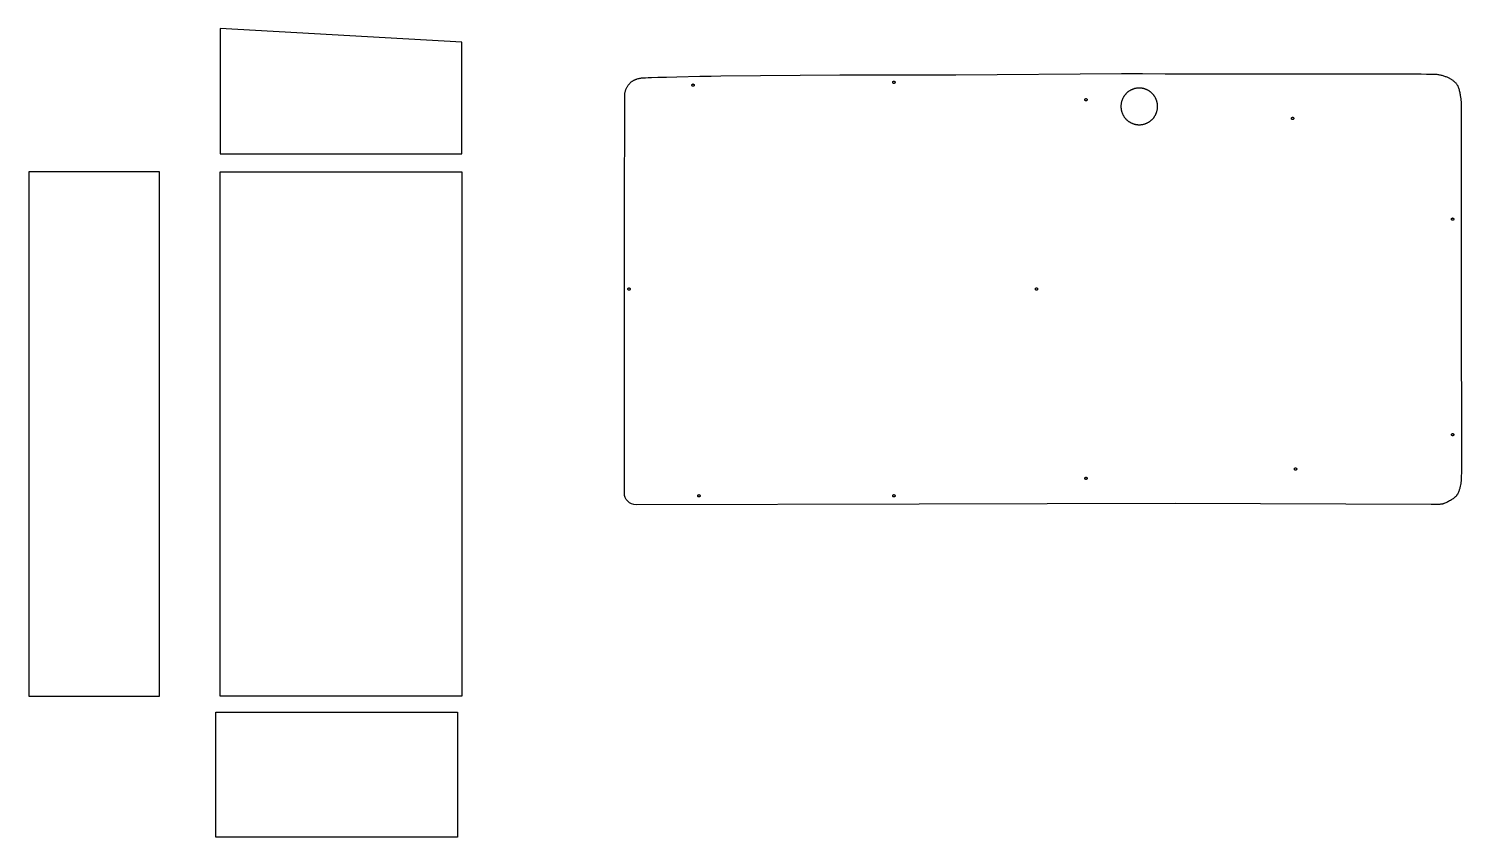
# Model space of a CAD drawing. Extents: x 436 to 6820, y 295 to 5562.
# Drawn here: x 465 to 2927, y 345 to 1734 of the extents above; entities that cross this region are included whole.
import ezdxf

# ---------------------------------------------------------------- set-up
doc = ezdxf.new("R2010")
doc.units = 0
doc.layers.add('Default_Layer', color=1, linetype='CONTINUOUS')

msp = doc.modelspace()

# ---------------------------------------------------------------- linework, layer by layer
at = {"layer": 'Default_Layer'}
for points in [[(794.1, 1518.6), (1209.1, 1518.6), (1209.2, 1710.6), (794.1, 1733.6), (794.1, 1518.6)], [(1606.6, 1634.6), (1606.4, 1634.6), (1606.2, 1634.6), (1606, 1634.7), (1605.8, 1634.7), (1605.6, 1634.8), (1605.5, 1634.9), (1605.3, 1635), (1605.2, 1635.1), (1605, 1635.3), (1604.9, 1635.4), (1604.8, 1635.6), (1604.7, 1635.8), (1604.7, 1636), (1604.6, 1636.2), (1604.6, 1636.4), (1604.6, 1636.6), (1604.6, 1636.8), (1604.6, 1637), (1604.7, 1637.2), (1604.7, 1637.3), (1604.8, 1637.5), (1604.9, 1637.7), (1605, 1637.8), (1605.2, 1638), (1605.3, 1638.1), (1605.5, 1638.2), (1605.6, 1638.3), (1605.8, 1638.4), (1606, 1638.5), (1606.2, 1638.5), (1606.4, 1638.6), (1606.6, 1638.6), (1606.8, 1638.6), (1607, 1638.5), (1607.2, 1638.5), (1607.4, 1638.4), (1607.5, 1638.3), (1607.7, 1638.2), (1607.9, 1638.1), (1608, 1638), (1608.1, 1637.8), (1608.2, 1637.7), (1608.3, 1637.5), (1608.4, 1637.3), (1608.5, 1637.2), (1608.5, 1637), (1608.6, 1636.8), (1608.6, 1636.6), (1608.6, 1636.4), (1608.5, 1636.2), (1608.5, 1636), (1608.4, 1635.8), (1608.3, 1635.6), (1608.2, 1635.4), (1608.1, 1635.3), (1608, 1635.1), (1607.9, 1635), (1607.7, 1634.9), (1607.5, 1634.8), (1607.4, 1634.7), (1607.2, 1634.7), (1607, 1634.6), (1606.8, 1634.6), (1606.6, 1634.6)], [(1951.6, 1639.6), (1951.4, 1639.6), (1951.2, 1639.6), (1951, 1639.7), (1950.8, 1639.7), (1950.6, 1639.8), (1950.5, 1639.9), (1950.3, 1640), (1950.2, 1640.1), (1950, 1640.3), (1949.9, 1640.4), (1949.8, 1640.6), (1949.7, 1640.8), (1949.7, 1641), (1949.6, 1641.2), (1949.6, 1641.4), (1949.6, 1641.6), (1949.6, 1641.8), (1949.6, 1642), (1949.7, 1642.2), (1949.7, 1642.3), (1949.8, 1642.5), (1949.9, 1642.7), (1950, 1642.8), (1950.2, 1643), (1950.3, 1643.1), (1950.5, 1643.2), (1950.6, 1643.3), (1950.8, 1643.4), (1951, 1643.5), (1951.2, 1643.5), (1951.4, 1643.6), (1951.6, 1643.6), (1951.8, 1643.6), (1952, 1643.5), (1952.2, 1643.5), (1952.4, 1643.4), (1952.5, 1643.3), (1952.7, 1643.2), (1952.9, 1643.1), (1953, 1643), (1953.1, 1642.8), (1953.2, 1642.7), (1953.3, 1642.5), (1953.4, 1642.3), (1953.5, 1642.2), (1953.5, 1642), (1953.6, 1641.8), (1953.6, 1641.6), (1953.6, 1641.4), (1953.5, 1641.2), (1953.5, 1641), (1953.4, 1640.8), (1953.3, 1640.6), (1953.2, 1640.4), (1953.1, 1640.3), (1953, 1640.1), (1952.9, 1640), (1952.7, 1639.9), (1952.5, 1639.8), (1952.4, 1639.7), (1952.2, 1639.7), (1952, 1639.6), (1951.8, 1639.6), (1951.6, 1639.6)], [(2373.1, 1568.6), (2373.9, 1568.6), (2374.7, 1568.6), (2375.5, 1568.7), (2376.3, 1568.8), (2377.1, 1568.8), (2377.9, 1569), (2378.7, 1569.1), (2379.4, 1569.2), (2380.2, 1569.4), (2381, 1569.6), (2381.7, 1569.8), (2382.5, 1570), (2383.2, 1570.2), (2383.9, 1570.5), (2384.6, 1570.8), (2385.3, 1571.1), (2386.1, 1571.4), (2386.7, 1571.7), (2387.4, 1572), (2388.1, 1572.4), (2388.8, 1572.8), (2389.4, 1573.2), (2390.1, 1573.6), (2390.7, 1574), (2391.3, 1574.4), (2391.9, 1574.9), (2392.5, 1575.3), (2393.1, 1575.8), (2393.7, 1576.3), (2394.3, 1576.8), (2394.8, 1577.3), (2395.4, 1577.8), (2395.9, 1578.4), (2396.4, 1578.9), (2396.9, 1579.5), (2397.4, 1580.1), (2397.9, 1580.6), (2398.3, 1581.2), (2398.8, 1581.9), (2399.2, 1582.5), (2399.6, 1583.1), (2400, 1583.8), (2400.4, 1584.4), (2400.8, 1585.1), (2401.1, 1585.8), (2401.5, 1586.4), (2401.8, 1587.1), (2402.1, 1587.8), (2402.4, 1588.5), (2402.7, 1589.3), (2402.9, 1590), (2403.2, 1590.7), (2403.4, 1591.5), (2403.6, 1592.2), (2403.8, 1593), (2403.9, 1593.7), (2404.1, 1594.5), (2404.2, 1595.3), (2404.3, 1596.1), (2404.4, 1596.9), (2404.5, 1597.7), (2404.5, 1598.5), (2404.6, 1599.3), (2404.6, 1600.1), (2404.6, 1600.9), (2404.5, 1601.7), (2404.5, 1602.5), (2404.4, 1603.3), (2404.3, 1604.1), (2404.2, 1604.9), (2404.1, 1605.7), (2403.9, 1606.4), (2403.8, 1607.2), (2403.6, 1608), (2403.4, 1608.7), (2403.2, 1609.5), (2402.9, 1610.2), (2402.7, 1610.9), (2402.4, 1611.6), (2402.1, 1612.4), (2401.8, 1613.1), (2401.5, 1613.8), (2401.1, 1614.4), (2400.8, 1615.1), (2400.4, 1615.8), (2400, 1616.4), (2399.6, 1617.1), (2399.2, 1617.7), (2398.8, 1618.3), (2398.3, 1618.9), (2397.9, 1619.5), (2397.4, 1620.1), (2396.9, 1620.7), (2396.4, 1621.3), (2395.9, 1621.8), (2395.4, 1622.4), (2394.8, 1622.9), (2394.3, 1623.4), (2393.7, 1623.9), (2393.1, 1624.4), (2392.5, 1624.9), (2391.9, 1625.3), (2391.3, 1625.8), (2390.7, 1626.2), (2390.1, 1626.6), (2389.4, 1627), (2388.8, 1627.4), (2388.1, 1627.8), (2387.4, 1628.1), (2386.7, 1628.5), (2386.1, 1628.8), (2385.3, 1629.1), (2384.6, 1629.4), (2383.9, 1629.7), (2383.2, 1629.9), (2382.5, 1630.2), (2381.7, 1630.4), (2381, 1630.6), (2380.2, 1630.8), (2379.4, 1631), (2378.7, 1631.1), (2377.9, 1631.2), (2377.1, 1631.3), (2376.3, 1631.4), (2375.5, 1631.5), (2374.7, 1631.6), (2373.9, 1631.6), (2373.1, 1631.6), (2372.3, 1631.6), (2371.5, 1631.6), (2370.7, 1631.5), (2369.9, 1631.4), (2369.1, 1631.3), (2368.3, 1631.2), (2367.5, 1631.1), (2366.7, 1631), (2366, 1630.8), (2365.2, 1630.6), (2364.5, 1630.4), (2363.7, 1630.2), (2363, 1629.9), (2362.3, 1629.7), (2361.5, 1629.4), (2360.8, 1629.1), (2360.1, 1628.8), (2359.4, 1628.5), (2358.7, 1628.1), (2358.1, 1627.8), (2357.4, 1627.4), (2356.8, 1627), (2356.1, 1626.6), (2355.5, 1626.2), (2354.9, 1625.8), (2354.2, 1625.3), (2353.6, 1624.9), (2353.1, 1624.4), (2352.5, 1623.9), (2351.9, 1623.4), (2351.4, 1622.9), (2350.8, 1622.4), (2350.3, 1621.8), (2349.8, 1621.3), (2349.3, 1620.7), (2348.8, 1620.1), (2348.3, 1619.5), (2347.8, 1618.9), (2347.4, 1618.3), (2347, 1617.7), (2346.6, 1617.1), (2346.1, 1616.4), (2345.8, 1615.8), (2345.4, 1615.1), (2345, 1614.4), (2344.7, 1613.8), (2344.4, 1613.1), (2344.1, 1612.4), (2343.8, 1611.6), (2343.5, 1610.9), (2343.2, 1610.2), (2343, 1609.5), (2342.8, 1608.7), (2342.6, 1608), (2342.4, 1607.2), (2342.2, 1606.4), (2342.1, 1605.7), (2342, 1604.9), (2341.8, 1604.1), (2341.8, 1603.3), (2341.7, 1602.5), (2341.6, 1601.7), (2341.6, 1600.9), (2341.6, 1600.1), (2341.6, 1599.3), (2341.6, 1598.5), (2341.7, 1597.7), (2341.8, 1596.9), (2341.8, 1596.1), (2342, 1595.3), (2342.1, 1594.5), (2342.2, 1593.7), (2342.4, 1593), (2342.6, 1592.2), (2342.8, 1591.5), (2343, 1590.7), (2343.2, 1590), (2343.5, 1589.3), (2343.8, 1588.5), (2344.1, 1587.8), (2344.4, 1587.1), (2344.7, 1586.4), (2345, 1585.8), (2345.4, 1585.1), (2345.8, 1584.4), (2346.1, 1583.8), (2346.6, 1583.1), (2347, 1582.5), (2347.4, 1581.9), (2347.8, 1581.2), (2348.3, 1580.6), (2348.8, 1580.1), (2349.3, 1579.5), (2349.8, 1578.9), (2350.3, 1578.4), (2350.8, 1577.8), (2351.4, 1577.3), (2351.9, 1576.8), (2352.5, 1576.3), (2353.1, 1575.8), (2353.6, 1575.3), (2354.2, 1574.9), (2354.9, 1574.4), (2355.5, 1574), (2356.1, 1573.6), (2356.8, 1573.2), (2357.4, 1572.8), (2358.1, 1572.4), (2358.7, 1572), (2359.4, 1571.7), (2360.1, 1571.4), (2360.8, 1571.1), (2361.5, 1570.8), (2362.3, 1570.5), (2363, 1570.2), (2363.7, 1570), (2364.5, 1569.8), (2365.2, 1569.6), (2366, 1569.4), (2366.7, 1569.2), (2367.5, 1569.1), (2368.3, 1569), (2369.1, 1568.8), (2369.9, 1568.8), (2370.7, 1568.7), (2371.5, 1568.6), (2372.3, 1568.6), (2373.1, 1568.6)], [(2281.6, 1609.6), (2281.4, 1609.6), (2281.2, 1609.6), (2281, 1609.7), (2280.8, 1609.7), (2280.6, 1609.8), (2280.5, 1609.9), (2280.3, 1610), (2280.2, 1610.1), (2280, 1610.3), (2279.9, 1610.4), (2279.8, 1610.6), (2279.7, 1610.8), (2279.7, 1611), (2279.6, 1611.2), (2279.6, 1611.4), (2279.6, 1611.6), (2279.6, 1611.8), (2279.6, 1612), (2279.7, 1612.2), (2279.7, 1612.3), (2279.8, 1612.5), (2279.9, 1612.7), (2280, 1612.8), (2280.2, 1613), (2280.3, 1613.1), (2280.5, 1613.2), (2280.6, 1613.3), (2280.8, 1613.4), (2281, 1613.5), (2281.2, 1613.5), (2281.4, 1613.6), (2281.6, 1613.6), (2281.8, 1613.6), (2282, 1613.5), (2282.2, 1613.5), (2282.4, 1613.4), (2282.5, 1613.3), (2282.7, 1613.2), (2282.9, 1613.1), (2283, 1613), (2283.1, 1612.8), (2283.2, 1612.7), (2283.3, 1612.5), (2283.4, 1612.3), (2283.5, 1612.2), (2283.5, 1612), (2283.6, 1611.8), (2283.6, 1611.6), (2283.6, 1611.4), (2283.5, 1611.2), (2283.5, 1611), (2283.4, 1610.8), (2283.3, 1610.6), (2283.2, 1610.4), (2283.1, 1610.3), (2283, 1610.1), (2282.9, 1610), (2282.7, 1609.9), (2282.5, 1609.8), (2282.4, 1609.7), (2282.2, 1609.7), (2282, 1609.6), (2281.8, 1609.6), (2281.6, 1609.6)], [(2636.6, 1577.6), (2636.4, 1577.6), (2636.2, 1577.6), (2636, 1577.7), (2635.8, 1577.7), (2635.6, 1577.8), (2635.5, 1577.9), (2635.3, 1578), (2635.2, 1578.1), (2635, 1578.3), (2634.9, 1578.4), (2634.8, 1578.6), (2634.7, 1578.8), (2634.7, 1579), (2634.6, 1579.2), (2634.6, 1579.4), (2634.6, 1579.6), (2634.6, 1579.8), (2634.6, 1580), (2634.7, 1580.2), (2634.7, 1580.3), (2634.8, 1580.5), (2634.9, 1580.7), (2635, 1580.8), (2635.2, 1581), (2635.3, 1581.1), (2635.5, 1581.2), (2635.6, 1581.3), (2635.8, 1581.4), (2636, 1581.5), (2636.2, 1581.5), (2636.4, 1581.6), (2636.6, 1581.6), (2636.8, 1581.6), (2637, 1581.5), (2637.2, 1581.5), (2637.4, 1581.4), (2637.5, 1581.3), (2637.7, 1581.2), (2637.9, 1581.1), (2638, 1581), (2638.1, 1580.8), (2638.2, 1580.7), (2638.3, 1580.5), (2638.4, 1580.3), (2638.5, 1580.2), (2638.5, 1580), (2638.6, 1579.8), (2638.6, 1579.6), (2638.6, 1579.4), (2638.5, 1579.2), (2638.5, 1579), (2638.4, 1578.8), (2638.3, 1578.6), (2638.2, 1578.4), (2638.1, 1578.3), (2638, 1578.1), (2637.9, 1578), (2637.7, 1577.9), (2637.5, 1577.8), (2637.4, 1577.7), (2637.2, 1577.7), (2637, 1577.6), (2636.8, 1577.6), (2636.6, 1577.6)], [(690.1, 1487.8), (465.1, 1487.8), (465.1, 587.8), (690.1, 587.8), (690.1, 1487.8)], [(794.1, 587.8), (794.1, 1487.8), (1209.1, 1487.8), (1209.1, 587.8), (794.1, 587.8)], [(2911.6, 1404.6), (2911.4, 1404.6), (2911.2, 1404.6), (2911, 1404.7), (2910.8, 1404.7), (2910.6, 1404.8), (2910.5, 1404.9), (2910.3, 1405), (2910.2, 1405.1), (2910, 1405.3), (2909.9, 1405.4), (2909.8, 1405.6), (2909.7, 1405.8), (2909.7, 1406), (2909.6, 1406.2), (2909.6, 1406.4), (2909.6, 1406.6), (2909.6, 1406.8), (2909.6, 1407), (2909.7, 1407.2), (2909.7, 1407.3), (2909.8, 1407.5), (2909.9, 1407.7), (2910, 1407.8), (2910.2, 1408), (2910.3, 1408.1), (2910.5, 1408.2), (2910.6, 1408.3), (2910.8, 1408.4), (2911, 1408.5), (2911.2, 1408.5), (2911.4, 1408.6), (2911.6, 1408.6), (2911.8, 1408.6), (2912, 1408.5), (2912.2, 1408.5), (2912.4, 1408.4), (2912.5, 1408.3), (2912.7, 1408.2), (2912.9, 1408.1), (2913, 1408), (2913.1, 1407.8), (2913.2, 1407.7), (2913.3, 1407.5), (2913.4, 1407.3), (2913.5, 1407.2), (2913.5, 1407), (2913.6, 1406.8), (2913.6, 1406.6), (2913.6, 1406.4), (2913.5, 1406.2), (2913.5, 1406), (2913.4, 1405.8), (2913.3, 1405.6), (2913.2, 1405.4), (2913.1, 1405.3), (2913, 1405.1), (2912.9, 1405), (2912.7, 1404.9), (2912.5, 1404.8), (2912.4, 1404.7), (2912.2, 1404.7), (2912, 1404.6), (2911.8, 1404.6), (2911.6, 1404.6)], [(1496.6, 1284.6), (1496.4, 1284.6), (1496.2, 1284.6), (1496, 1284.7), (1495.8, 1284.7), (1495.6, 1284.8), (1495.5, 1284.9), (1495.3, 1285), (1495.2, 1285.1), (1495, 1285.3), (1494.9, 1285.4), (1494.8, 1285.6), (1494.7, 1285.8), (1494.7, 1286), (1494.6, 1286.2), (1494.6, 1286.4), (1494.6, 1286.6), (1494.6, 1286.8), (1494.6, 1287), (1494.7, 1287.2), (1494.7, 1287.3), (1494.8, 1287.5), (1494.9, 1287.7), (1495, 1287.8), (1495.2, 1288), (1495.3, 1288.1), (1495.5, 1288.2), (1495.6, 1288.3), (1495.8, 1288.4), (1496, 1288.5), (1496.2, 1288.5), (1496.4, 1288.6), (1496.6, 1288.6), (1496.8, 1288.6), (1497, 1288.5), (1497.2, 1288.5), (1497.4, 1288.4), (1497.5, 1288.3), (1497.7, 1288.2), (1497.9, 1288.1), (1498, 1288), (1498.1, 1287.8), (1498.2, 1287.7), (1498.3, 1287.5), (1498.4, 1287.3), (1498.5, 1287.2), (1498.5, 1287), (1498.6, 1286.8), (1498.6, 1286.6), (1498.6, 1286.4), (1498.5, 1286.2), (1498.5, 1286), (1498.4, 1285.8), (1498.3, 1285.6), (1498.2, 1285.4), (1498.1, 1285.3), (1498, 1285.1), (1497.9, 1285), (1497.7, 1284.9), (1497.5, 1284.8), (1497.4, 1284.7), (1497.2, 1284.7), (1497, 1284.6), (1496.8, 1284.6), (1496.6, 1284.6)], [(2196.6, 1284.6), (2196.4, 1284.6), (2196.2, 1284.6), (2196, 1284.7), (2195.8, 1284.7), (2195.6, 1284.8), (2195.5, 1284.9), (2195.3, 1285), (2195.2, 1285.1), (2195, 1285.3), (2194.9, 1285.4), (2194.8, 1285.6), (2194.7, 1285.8), (2194.7, 1286), (2194.6, 1286.2), (2194.6, 1286.4), (2194.6, 1286.6), (2194.6, 1286.8), (2194.6, 1287), (2194.7, 1287.2), (2194.7, 1287.3), (2194.8, 1287.5), (2194.9, 1287.7), (2195, 1287.8), (2195.2, 1288), (2195.3, 1288.1), (2195.5, 1288.2), (2195.6, 1288.3), (2195.8, 1288.4), (2196, 1288.5), (2196.2, 1288.5), (2196.4, 1288.6), (2196.6, 1288.6), (2196.8, 1288.6), (2197, 1288.5), (2197.2, 1288.5), (2197.4, 1288.4), (2197.5, 1288.3), (2197.7, 1288.2), (2197.9, 1288.1), (2198, 1288), (2198.1, 1287.8), (2198.2, 1287.7), (2198.3, 1287.5), (2198.4, 1287.3), (2198.5, 1287.2), (2198.5, 1287), (2198.6, 1286.8), (2198.6, 1286.6), (2198.6, 1286.4), (2198.5, 1286.2), (2198.5, 1286), (2198.4, 1285.8), (2198.3, 1285.6), (2198.2, 1285.4), (2198.1, 1285.3), (2198, 1285.1), (2197.9, 1285), (2197.7, 1284.9), (2197.5, 1284.8), (2197.4, 1284.7), (2197.2, 1284.7), (2197, 1284.6), (2196.8, 1284.6), (2196.6, 1284.6)], [(2911.6, 1034.6), (2911.4, 1034.6), (2911.2, 1034.6), (2911, 1034.7), (2910.8, 1034.7), (2910.6, 1034.8), (2910.5, 1034.9), (2910.3, 1035), (2910.2, 1035.1), (2910, 1035.3), (2909.9, 1035.4), (2909.8, 1035.6), (2909.7, 1035.8), (2909.7, 1036), (2909.6, 1036.2), (2909.6, 1036.4), (2909.6, 1036.6), (2909.6, 1036.8), (2909.6, 1037), (2909.7, 1037.2), (2909.7, 1037.3), (2909.8, 1037.5), (2909.9, 1037.7), (2910, 1037.8), (2910.2, 1038), (2910.3, 1038.1), (2910.5, 1038.2), (2910.6, 1038.3), (2910.8, 1038.4), (2911, 1038.5), (2911.2, 1038.5), (2911.4, 1038.6), (2911.6, 1038.6), (2911.8, 1038.6), (2912, 1038.5), (2912.2, 1038.5), (2912.4, 1038.4), (2912.5, 1038.3), (2912.7, 1038.2), (2912.9, 1038.1), (2913, 1038), (2913.1, 1037.8), (2913.2, 1037.7), (2913.3, 1037.5), (2913.4, 1037.3), (2913.5, 1037.2), (2913.5, 1037), (2913.6, 1036.8), (2913.6, 1036.6), (2913.6, 1036.4), (2913.5, 1036.2), (2913.5, 1036), (2913.4, 1035.8), (2913.3, 1035.6), (2913.2, 1035.4), (2913.1, 1035.3), (2913, 1035.1), (2912.9, 1035), (2912.7, 1034.9), (2912.5, 1034.8), (2912.4, 1034.7), (2912.2, 1034.7), (2912, 1034.6), (2911.8, 1034.6), (2911.6, 1034.6)], [(2281.6, 959.6), (2281.4, 959.6), (2281.2, 959.6), (2281, 959.7), (2280.8, 959.7), (2280.6, 959.8), (2280.5, 959.9), (2280.3, 960), (2280.2, 960.1), (2280, 960.3), (2279.9, 960.4), (2279.8, 960.6), (2279.7, 960.8), (2279.7, 961), (2279.6, 961.2), (2279.6, 961.4), (2279.6, 961.6), (2279.6, 961.8), (2279.6, 962), (2279.7, 962.2), (2279.7, 962.3), (2279.8, 962.5), (2279.9, 962.7), (2280, 962.8), (2280.2, 963), (2280.3, 963.1), (2280.5, 963.2), (2280.6, 963.3), (2280.8, 963.4), (2281, 963.5), (2281.2, 963.5), (2281.4, 963.6), (2281.6, 963.6), (2281.8, 963.6), (2282, 963.5), (2282.2, 963.5), (2282.4, 963.4), (2282.5, 963.3), (2282.7, 963.2), (2282.9, 963.1), (2283, 963), (2283.1, 962.8), (2283.2, 962.7), (2283.3, 962.5), (2283.4, 962.3), (2283.5, 962.2), (2283.5, 962), (2283.6, 961.8), (2283.6, 961.6), (2283.6, 961.4), (2283.5, 961.2), (2283.5, 961), (2283.4, 960.8), (2283.3, 960.6), (2283.2, 960.4), (2283.1, 960.3), (2283, 960.1), (2282.9, 960), (2282.7, 959.9), (2282.5, 959.8), (2282.4, 959.7), (2282.2, 959.7), (2282, 959.6), (2281.8, 959.6), (2281.6, 959.6)], [(2641.6, 975.6), (2641.4, 975.6), (2641.2, 975.6), (2641, 975.7), (2640.8, 975.7), (2640.6, 975.8), (2640.5, 975.9), (2640.3, 976), (2640.2, 976.1), (2640, 976.3), (2639.9, 976.4), (2639.8, 976.6), (2639.7, 976.8), (2639.7, 977), (2639.6, 977.2), (2639.6, 977.4), (2639.6, 977.6), (2639.6, 977.8), (2639.6, 978), (2639.7, 978.2), (2639.7, 978.3), (2639.8, 978.5), (2639.9, 978.7), (2640, 978.8), (2640.2, 979), (2640.3, 979.1), (2640.5, 979.2), (2640.6, 979.3), (2640.8, 979.4), (2641, 979.5), (2641.2, 979.5), (2641.4, 979.6), (2641.6, 979.6), (2641.8, 979.6), (2642, 979.5), (2642.2, 979.5), (2642.4, 979.4), (2642.5, 979.3), (2642.7, 979.2), (2642.9, 979.1), (2643, 979), (2643.1, 978.8), (2643.2, 978.7), (2643.3, 978.5), (2643.4, 978.3), (2643.5, 978.2), (2643.5, 978), (2643.6, 977.8), (2643.6, 977.6), (2643.6, 977.4), (2643.5, 977.2), (2643.5, 977), (2643.4, 976.8), (2643.3, 976.6), (2643.2, 976.4), (2643.1, 976.3), (2643, 976.1), (2642.9, 976), (2642.7, 975.9), (2642.5, 975.8), (2642.4, 975.7), (2642.2, 975.7), (2642, 975.6), (2641.8, 975.6), (2641.6, 975.6)], [(1616.6, 929.6), (1616.4, 929.6), (1616.2, 929.6), (1616, 929.7), (1615.8, 929.7), (1615.6, 929.8), (1615.5, 929.9), (1615.3, 930), (1615.2, 930.1), (1615, 930.3), (1614.9, 930.4), (1614.8, 930.6), (1614.7, 930.8), (1614.7, 931), (1614.6, 931.2), (1614.6, 931.4), (1614.6, 931.6), (1614.6, 931.8), (1614.6, 932), (1614.7, 932.2), (1614.7, 932.3), (1614.8, 932.5), (1614.9, 932.7), (1615, 932.8), (1615.2, 933), (1615.3, 933.1), (1615.5, 933.2), (1615.6, 933.3), (1615.8, 933.4), (1616, 933.5), (1616.2, 933.5), (1616.4, 933.6), (1616.6, 933.6), (1616.8, 933.6), (1617, 933.5), (1617.2, 933.5), (1617.4, 933.4), (1617.5, 933.3), (1617.7, 933.2), (1617.9, 933.1), (1618, 933), (1618.1, 932.8), (1618.2, 932.7), (1618.3, 932.5), (1618.4, 932.3), (1618.5, 932.2), (1618.5, 932), (1618.6, 931.8), (1618.6, 931.6), (1618.6, 931.4), (1618.5, 931.2), (1618.5, 931), (1618.4, 930.8), (1618.3, 930.6), (1618.2, 930.4), (1618.1, 930.3), (1618, 930.1), (1617.9, 930), (1617.7, 929.9), (1617.5, 929.8), (1617.4, 929.7), (1617.2, 929.7), (1617, 929.6), (1616.8, 929.6), (1616.6, 929.6)], [(1951.6, 929.6), (1951.4, 929.6), (1951.2, 929.6), (1951, 929.7), (1950.8, 929.7), (1950.6, 929.8), (1950.5, 929.9), (1950.3, 930), (1950.2, 930.1), (1950, 930.3), (1949.9, 930.4), (1949.8, 930.6), (1949.7, 930.8), (1949.7, 931), (1949.6, 931.2), (1949.6, 931.4), (1949.6, 931.6), (1949.6, 931.8), (1949.6, 932), (1949.7, 932.2), (1949.7, 932.3), (1949.8, 932.5), (1949.9, 932.7), (1950, 932.8), (1950.2, 933), (1950.3, 933.1), (1950.5, 933.2), (1950.6, 933.3), (1950.8, 933.4), (1951, 933.5), (1951.2, 933.5), (1951.4, 933.6), (1951.6, 933.6), (1951.8, 933.6), (1952, 933.5), (1952.2, 933.5), (1952.4, 933.4), (1952.5, 933.3), (1952.7, 933.2), (1952.9, 933.1), (1953, 933), (1953.1, 932.8), (1953.2, 932.7), (1953.3, 932.5), (1953.4, 932.3), (1953.5, 932.2), (1953.5, 932), (1953.6, 931.8), (1953.6, 931.6), (1953.6, 931.4), (1953.5, 931.2), (1953.5, 931), (1953.4, 930.8), (1953.3, 930.6), (1953.2, 930.4), (1953.1, 930.3), (1953, 930.1), (1952.9, 930), (1952.7, 929.9), (1952.5, 929.8), (1952.4, 929.7), (1952.2, 929.7), (1952, 929.6), (1951.8, 929.6), (1951.6, 929.6)], [(786.6, 560.3), (1201.6, 560.3), (1201.6, 345.3), (786.6, 345.3), (786.6, 560.3)]]:
    msp.add_lwpolyline(points, close=True, dxfattribs=at)
msp.add_lwpolyline([(2926.5, 969.1), (2926.4, 966.8), (2926.4, 964.4), (2926.3, 962), (2926.3, 959.6), (2926.2, 958.4), (2926.1, 957.3), (2926, 956.1), (2925.9, 954.9), (2925.8, 953.8), (2925.6, 952.7), (2925.4, 951.6), (2925.2, 950.5), (2924.7, 948), (2924.1, 945.5), (2923.7, 944.2), (2923.4, 943), (2923, 941.7), (2922.6, 940.5), (2922.2, 939.3), (2921.7, 938.1), (2921.2, 936.9), (2920.7, 935.8), (2920.4, 935.2), (2920.1, 934.7), (2919.7, 934.1), (2919.4, 933.6), (2919, 933.1), (2918.7, 932.6), (2918.3, 932.1), (2917.9, 931.6), (2917.5, 931.1), (2917, 930.6), (2916.5, 930.1), (2916, 929.6), (2915.4, 929.1), (2914.8, 928.6), (2914.2, 928.1), (2913.6, 927.6), (2912.2, 926.6), (2910.8, 925.6), (2909.3, 924.6), (2907.7, 923.6), (2906.2, 922.7), (2904.6, 921.8), (2903, 921), (2901.4, 920.3), (2899.9, 919.6), (2898.4, 919), (2897, 918.4), (2896.4, 918.2), (2895.7, 918), (2895.1, 917.8), (2894.5, 917.6), (2893.9, 917.5), (2893.3, 917.4), (2892.6, 917.2), (2892, 917.1), (2890.7, 917), (2889.5, 916.9), (2888.2, 916.8), (2886.9, 916.8), (2885.6, 916.8), (2884.3, 916.8), (2883.1, 916.8), (2880.5, 916.9), (2877.9, 916.9), (2876.6, 916.9), (2875.3, 916.9), (2874.4, 916.9), (2434.6, 918.1), (1995.2, 917.3), (1508.6, 916.3, -0.415065), (1488.5, 936.3), (1488.8, 1296.9), (1488.9, 1388.9), (1489, 1490.2), (1489.1, 1535.7), (1489.1, 1573), (1489.2, 1598.9), (1489.2, 1606.4), (1489.3, 1609.8), (1489.3, 1610.9), (1489.3, 1612), (1489.3, 1614.2), (1489.3, 1616.5), (1489.3, 1617.6), (1489.3, 1618.8), (1489.3, 1619.9), (1489.4, 1621), (1489.4, 1622.1), (1489.6, 1623.2), (1489.7, 1624.3), (1489.9, 1625.3), (1490.2, 1626.4), (1490.3, 1626.9), (1490.5, 1627.4), (1490.8, 1628.4), (1491.3, 1629.4), (1491.7, 1630.4), (1492.2, 1631.5), (1492.8, 1632.5), (1493.3, 1633.5), (1493.9, 1634.4), (1494.5, 1635.4), (1495.2, 1636.3), (1495.8, 1637.2), (1496.5, 1638.1), (1497.2, 1638.9), (1497.8, 1639.7), (1498.5, 1640.4), (1499.2, 1641.1), (1499.8, 1641.7), (1500.5, 1642.2), (1501.2, 1642.8), (1501.9, 1643.3), (1502.6, 1643.7), (1503.3, 1644.2), (1504.1, 1644.6), (1504.9, 1645), (1505.6, 1645.4), (1506.4, 1645.8), (1507.2, 1646.1), (1508.1, 1646.5), (1508.9, 1646.8), (1509.7, 1647), (1510.5, 1647.3), (1512.2, 1647.8), (1513, 1648.1), (1514, 1648.3), (1514.9, 1648.5), (1516, 1648.6), (1517, 1648.8), (1518.1, 1648.9), (1519.3, 1649), (1520.4, 1649.1), (1522.8, 1649.3), (1525.1, 1649.4), (1529.7, 1649.7), (1531.7, 1649.8), (1535.1, 1649.9), (1545.9, 1650.2), (1560.8, 1650.5), (1578.7, 1650.9), (1618.2, 1651.8), (1637.4, 1652.2), (1654.4, 1652.6), (1858.7, 1654.5), (2058.2, 1654.5), (2342.9, 1656.5), (2378.6, 1656.4), (2417.7, 1656.3), (2502.6, 1656.3), (2591.6, 1656.2), (2678.6, 1656.2), (2719.5, 1656.2), (2757.5, 1656.1), (2792, 1656), (2822.2, 1655.9), (2847.3, 1655.8), (2857.7, 1655.8), (2866.5, 1655.7), (2873.7, 1655.6), (2879.2, 1655.5), (2882.8, 1655.4), (2883.9, 1655.4), (2884.5, 1655.3), (2885.9, 1655.1), (2887.3, 1654.8), (2888.8, 1654.5), (2890.2, 1654.2), (2891.7, 1653.8), (2893.2, 1653.5), (2894.6, 1653), (2896, 1652.6), (2897.4, 1652.2), (2898.8, 1651.7), (2900.1, 1651.2), (2901.4, 1650.7), (2902.6, 1650.2), (2903.8, 1649.6), (2904.9, 1649.1), (2905.9, 1648.6), (2906.9, 1648), (2907.9, 1647.4), (2908.8, 1646.8), (2909.8, 1646.2), (2910.7, 1645.6), (2911.7, 1644.9), (2912.6, 1644.2), (2913.5, 1643.5), (2914.3, 1642.8), (2915.2, 1642), (2916, 1641.2), (2916.8, 1640.4), (2917.5, 1639.6), (2918.2, 1638.7), (2918.9, 1637.8), (2919.5, 1636.8), (2919.8, 1636.4), (2920.1, 1635.8), (2920.3, 1635.3), (2920.6, 1634.7), (2920.9, 1634), (2921.1, 1633.4), (2921.6, 1632), (2922.1, 1630.5), (2922.5, 1629), (2922.9, 1627.4), (2923.3, 1625.7), (2923.7, 1624.1), (2924, 1622.4), (2924.3, 1620.7), (2924.6, 1619.1), (2925.1, 1615.9), (2925.5, 1613), (2925.7, 1611.7), (2925.9, 1610.3), (2926, 1609), (2926.1, 1607.6), (2926.1, 1606.3), (2926.2, 1604.9), (2926.2, 1602.2), (2926.3, 1599.5), (2926.3, 1596.7), (2926.2, 1594), (2926.3, 1591.3), (2926.3, 1587.8), (2926.3, 1580.2), (2926.3, 1554.5), (2926.3, 1472.8), (2926.3, 1373.2), (2926.3, 1282.5), (2926.5, 973.9), (2926.5, 973.2), (2926.5, 972.3), (2926.5, 971), (2926.5, 969.1)], format="xyb", close=True, dxfattribs=at)

doc.saveas('drawing.dxf')
